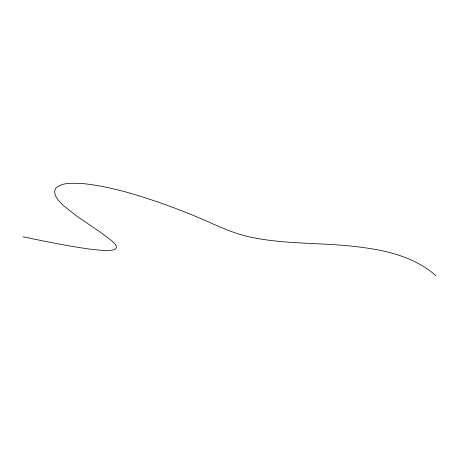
<?xml version="1.0" encoding="UTF-8"?>
<svg xmlns="http://www.w3.org/2000/svg" width="459" height="459" viewBox="0 0 459 459"><rect width="100%" height="100%" fill="white"/><g stroke="black" fill="none" stroke-linecap="round" stroke-linejoin="round"><path stroke-width="0.69" d="M22.95 236.815C45.24 241.4 67.542 246.024 90.096 249.162C98.346 249.765 106.89 251.733 115.043 249.449L116.626 247.51L115.576 244.733L112.289 241.216L100.613 232.352L76.905 216.2L62.935 205.196L58.213 200.141L55.378 195.551L54.529 191.529L55.751 188.184C62.877 181.804 73.434 183.445 82.23 183.537C96.315 184.857 110.149 187.92 123.827 191.449C149.875 198.546 175.258 207.87 200.158 218.266C215.558 224.933 230.734 232.432 247.126 236.368C279.313 243.827 312.562 242.691 345.288 245.531C377.097 248.485 411.281 253.884 436.05 275.796"/></g></svg>
